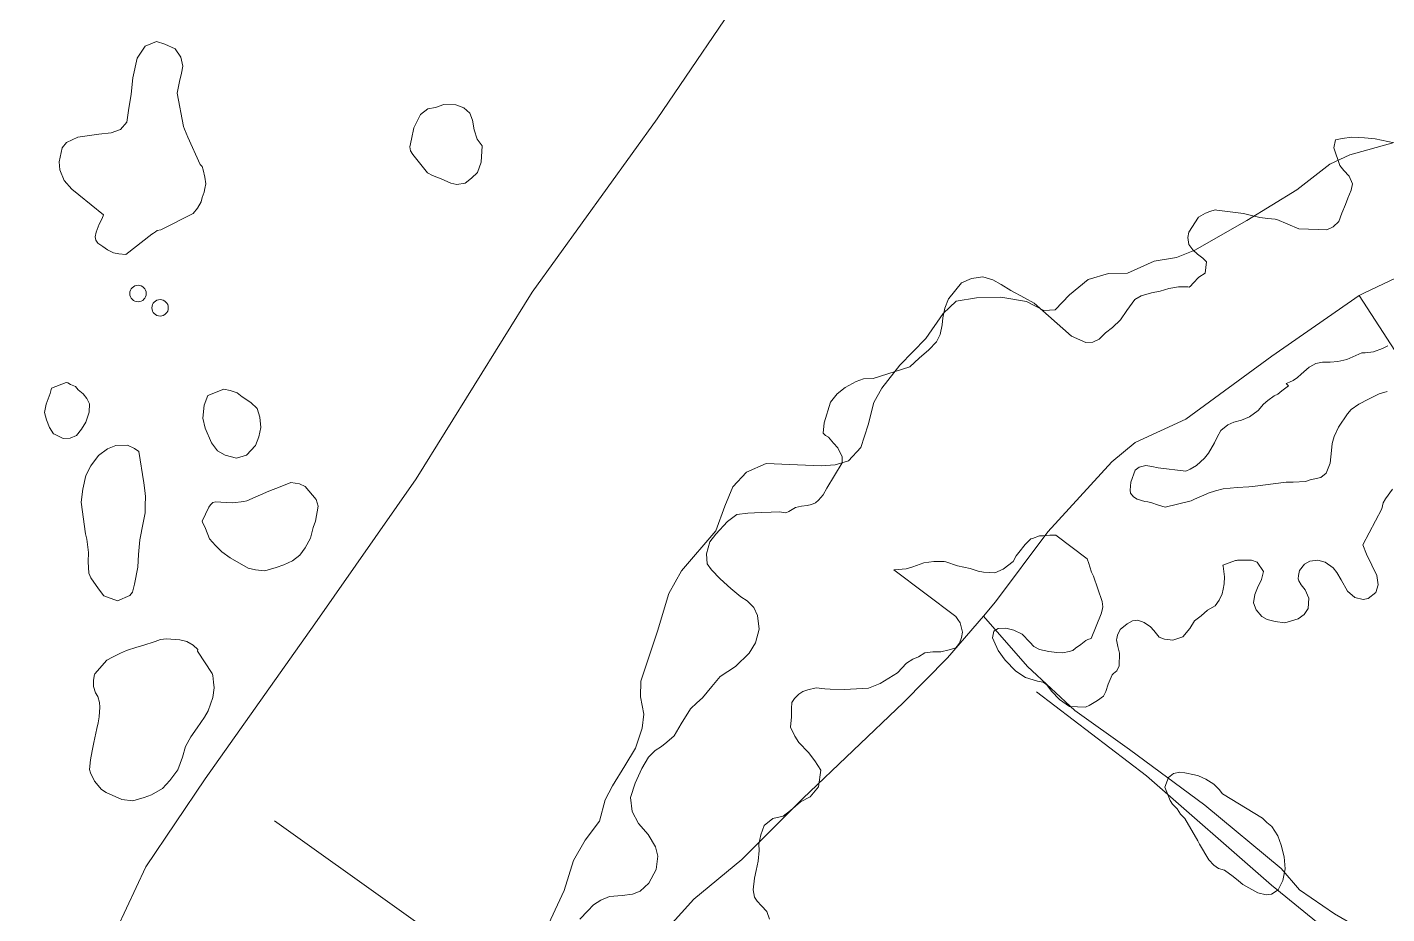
# Model space of a CAD drawing. Header units: metres. Extents: x 4652992 to 4879070, y 2074171 to 2309877.
# Drawn here: x 4653434.4 to 4653561.5, y 2306773.5 to 2306856.4 of the extents above; entities that cross this region are included whole.
import ezdxf

# ---------------------------------------------------------------- set-up
doc = ezdxf.new("R2010")
doc.units = ezdxf.units.M
doc.header["$MEASUREMENT"] = 0
doc.linetypes.add('DGN Style 3', pattern=[92.779933, 66.271381, -26.508552])
doc.layers.get('0').update_dxf_attribs({"color": 4, "lineweight": 0})
for name, color, linetype, lineweight in [('Level 1', 2, 'Continuous', 0), ('Level 20', 30, 'DGN Style 3', 0), ('Level 3', 46, 'Continuous', 0), ('Level 37', 3, 'Continuous', 0), ('Level 40', 1, 'Continuous', 0), ('Level 61', 4, 'Continuous', 0)]:
    doc.layers.add(name, color=color, linetype=linetype, lineweight=lineweight)

# ---------------------------------------------------------------- blocks, each defined once
blk = doc.blocks.new('POSTE')
at = {"color": 0, "linetype": 'ByBlock', "lineweight": -2}
blk.add_circle((0, 0), 0.77, dxfattribs=at)

msp = doc.modelspace()

# ---------------------------------------------------------------- linework, layer by layer
at = {"layer": 'Level 1'}
msp.add_polyline3d([(4653491.824892, 2306769.465884, 1422.24), (4653496.711123, 2306774.867678, 1422), (4653501.184878, 2306778.570925, 1421.06), (4653506.887514, 2306784.292727, 1421), (4653516.297121, 2306793.259524, 1420.2), (4653520.415285, 2306797.426089, 1420), (4653523.769402, 2306801.34886, 1419.731288), (4653524.908877, 2306802.681521, 1419.64), (4653529.777102, 2306809.226687, 1419), (4653535.765688, 2306815.760073, 1418.18), (4653537.963076, 2306817.57831, 1418.08), (4653542.684328, 2306819.748476, 1418), (4653550.725893, 2306825.643923, 1417), (4653558.874697, 2306831.314699, 1416), (4653559.387101, 2306831.560708, 1415.988125), (4653562.326479, 2306832.971926, 1415.92)], dxfattribs=at)
at = {"layer": 'Level 20', "linetype": 'Continuous'}
for points in [[(4653502.228788, 2306861.005272, 1425.827243), (4653493.281059, 2306847.826135, 1424.827243), (4653481.592355, 2306831.63508, 1424.827243), (4653470.752434, 2306814.191078, 1425.027243), (4653461.301094, 2306800.61418, 1426.027243), (4653451.057941, 2306786.136144, 1427.227242), (4653445.497921, 2306777.906778, 1428.827243), (4653442.797635, 2306772.116892, 1429.227242), (4653440.260964, 2306762.083495, 1430.427242), (4653439.579191, 2306755.782291, 1431.427242), (4653438.905601, 2306752.242126, 1432.206354), (4653437.723459, 2306750.240388, 1432.206354), (4653436.954199, 2306748.243201, 1432.806355), (4653436.509556, 2306743.909705, 1432.806355), (4653434.441855, 2306739.255027, 1433.806355), (4653432.665788, 2306736.859303, 1433.806355)], [(4653482.718037, 2306771.677317, 1423.588837), (4653484.58467, 2306775.67596, 1423.388837), (4653485.47152, 2306778.50064, 1423.488836), (4653486.540252, 2306780.39055, 1423.388837), (4653487.90342, 2306782.167348, 1423.188837), (4653488.418263, 2306784.175032, 1422.988836), (4653489.105126, 2306785.463043, 1422.688837), (4653490.276975, 2306787.333614, 1422.488836), (4653491.24379, 2306788.980582, 1422.388837), (4653491.88435, 2306790.855926, 1422.588837), (4653492.044426, 2306792.186866, 1422.788836), (4653491.735519, 2306793.781042, 1422.788836), (4653491.769585, 2306795.249883, 1422.788836), (4653493.300533, 2306799.940653, 1422.588837), (4653494.38138, 2306803.456072, 1422.488836), (4653495.546337, 2306805.578018, 1422.488836), (4653498.776717, 2306809.322655, 1422.288836), (4653499.618285, 2306811.634305, 1421.988836), (4653500.351085, 2306813.430774, 1421.888837), (4653501.626926, 2306814.795485, 1421.788836), (4653503.479548, 2306815.622937, 1421.588837), (4653508.59573, 2306815.405808, 1421.088837), (4653509.929241, 2306815.495877, 1420.988836), (4653511.16245, 2306815.87028, 1420.888837), (4653512.306171, 2306817.104967, 1420.788836), (4653512.998239, 2306819.224627, 1420.688837), (4653513.529276, 2306821.325951, 1420.588837), (4653514.264942, 2306822.639255, 1420.588837), (4653515.961855, 2306824.804379, 1420.488836), (4653518.393489, 2306827.308187, 1420.688837), (4653520.011562, 2306829.634806, 1420.688837), (4653521.236473, 2306830.78634, 1420.688837), (4653523.13205, 2306831.11111, 1420.688837), (4653525.401417, 2306831.16475, 1420.488836), (4653527.790846, 2306830.773188, 1420.288836), (4653529.401152, 2306829.911164, 1420.188837), (4653530.476256, 2306829.970339, 1419.888837), (4653531.806791, 2306831.370251, 1419.788836), (4653533.559434, 2306832.825476, 1419.788836), (4653535.458094, 2306833.37837, 1419.588837), (4653537.24812, 2306833.420483, 1419.488836), (4653539.726718, 2306834.528646, 1419.288836), (4653541.826584, 2306834.85919, 1419.288836), (4653543.53495, 2306835.54678, 1419.188837), (4653548.398056, 2306838.315729, 1418.688837), (4653553.04807, 2306841.199282, 1418.488836), (4653556.126609, 2306843.613061, 1418.488836), (4653558.008926, 2306844.456586, 1418.488836), (4653562.153835, 2306845.614351, 1418.288836)]]:
    msp.add_polyline3d(points, dxfattribs=at)
at = {"layer": 'Level 3'}
for points in [[(4653598.192507, 2306787.97748, 1428.8), (4653586.887881, 2306797.055483, 1426), (4653576.742678, 2306804.543703, 1423), (4653573.019472, 2306807.982302, 1421.7), (4653570.369082, 2306812.453921, 1420), (4653568.338686, 2306815.855105, 1419), (4653565.150881, 2306820.154482, 1418), (4653563.705691, 2306823.88312, 1417), (4653558.874697, 2306831.314699, 1415.9881)], [(4653580.457094, 2306759.970095, 1432.12), (4653576.954104, 2306761.914309, 1432), (4653564.433291, 2306768.962099, 1431), (4653556.5907, 2306773.499697, 1430), (4653553.290102, 2306775.757693, 1429.6), (4653551.577517, 2306777.758486, 1429), (4653544.453676, 2306783.678286, 1426.74), (4653537.414492, 2306788.866884, 1424.58), (4653532.318728, 2306792.515322, 1423), (4653527.903322, 2306796.629885, 1421), (4653523.769402, 2306801.34886, 1419.6896)]]:
    msp.add_polyline3d(points, dxfattribs=at)
at = {"layer": 'Level 37'}
for points in [[(4653579.999462, 2306751.498073, 1434.163815), (4653579.340238, 2306752.163029, 1434.084576), (4653572.0339, 2306759.532898, 1433.206354), (4653565.305089, 2306764.273595, 1432.606355), (4653550.698656, 2306776.1831, 1430.806355), (4653539.018655, 2306786.421638, 1427.206354), (4653528.722071, 2306794.256262, 1422.806355)], [(4653457.530366, 2306782.193187, 1427.806355), (4653480.827877, 2306765.569319, 1424.206354), (4653482.794484, 2306764.502502, 1423.806355), (4653479.222795, 2306753.373451, 1424.606355), (4653475.989292, 2306747.135178, 1425.406354), (4653472.268427, 2306743.868777, 1426.806355), (4653467.901684, 2306741.664997, 1427.606355), (4653465.992632, 2306741.910272, 1427.606355), (4653450.603774, 2306747.864556, 1432.006355), (4653435.513445, 2306754.138212, 1433.606355)]]:
    msp.add_polyline3d(points, dxfattribs=at)
at = {"layer": 'Level 40', "color": 3, "flags": 128}
for points, elevation in [([(4653475.326498, 2306841.82136), (4653474.559532, 2306841.691982), (4653473.992109, 2306841.814537), (4653473.113286, 2306842.225679), (4653472.290804, 2306842.550907), (4653471.823022, 2306842.799527), (4653470.465756, 2306844.494723), (4653470.239768, 2306844.838709), (4653470.170227, 2306845.222643), (4653470.315062, 2306845.929052), (4653470.532282, 2306846.988501), (4653471.162139, 2306848.253337), (4653471.85993, 2306848.765757), (4653472.556172, 2306848.909765), (4653473.352105, 2306849.179527), (4653474.458982, 2306849.160671), (4653475.20985, 2306848.85049), (4653475.775553, 2306848.359395), (4653476.014429, 2306847.718073), (4653476.195571, 2306846.794441), (4653476.462033, 2306845.925984), (4653476.927974, 2306845.309164), (4653476.837525, 2306843.780698), (4653476.493679, 2306842.822829), (4653475.938378, 2306842.279173), (4653475.326498, 2306841.82136)], 1431.550518), ([(4653438.416591, 2306817.980234), (4653437.777256, 2306817.937287), (4653436.906962, 2306818.371279), (4653436.877837, 2306818.398164), (4653436.488738, 2306818.989021), (4653436.206867, 2306819.695113), (4653436.022449, 2306820.379821), (4653436.19091, 2306821.165744), (4653436.556883, 2306822.159564), (4653436.674316, 2306822.648806), (4653438.051068, 2306823.181864), (4653438.224256, 2306823.144961), (4653438.466179, 2306823.003566), (4653438.939406, 2306822.812893), (4653439.174051, 2306822.493377), (4653439.639977, 2306822.124603), (4653440.001476, 2306821.688247), (4653440.2355, 2306821.194814), (4653440.191609, 2306820.424904), (4653439.91089, 2306819.476052), (4653439.499484, 2306818.829708), (4653439.010364, 2306818.214617), (4653438.416591, 2306817.980234)], 1432.406354), ([(4653454.913789, 2306816.401491), (4653453.980432, 2306816.109107), (4653452.919092, 2306816.38744), (4653452.187207, 2306816.792615), (4653451.651474, 2306817.542142), (4653451.039044, 2306818.922845), (4653450.814866, 2306819.848714), (4653450.944254, 2306821.06312), (4653451.306643, 2306821.960018), (4653452.776985, 2306822.569747), (4653453.378805, 2306822.441326), (4653454.048162, 2306822.209261), (4653454.510505, 2306821.842919), (4653455.298605, 2306821.317879), (4653455.897341, 2306820.744046), (4653456.151932, 2306819.945279), (4653456.248869, 2306818.969204), (4653456.073804, 2306818.118495), (4653455.753036, 2306817.297602), (4653454.913789, 2306816.401491)], 1435.806355), ([(4653444.007184, 2306803.255347), (4653442.852893, 2306802.768892), (4653441.576398, 2306803.245457), (4653441.066007, 2306803.904849), (4653440.36932, 2306804.922912), (4653440.166458, 2306805.364571), (4653440.099548, 2306806.423214), (4653440.133892, 2306807.299427), (4653439.991347, 2306808.548381), (4653439.87246, 2306809.030758), (4653439.453251, 2306811.99535), (4653439.615709, 2306813.214146), (4653439.882087, 2306814.500145), (4653440.356214, 2306815.384504), (4653441.093746, 2306816.348643), (4653441.907027, 2306816.98204), (4653442.713743, 2306817.299766), (4653443.796647, 2306817.336242), (4653444.449963, 2306817.018537), (4653444.856122, 2306816.728969), (4653445.311396, 2306813.795281), (4653445.420353, 2306813.083739), (4653445.485261, 2306812.537004), (4653445.454139, 2306811.676238), (4653445.451264, 2306810.992754), (4653445.25955, 2306810.064744), (4653444.933321, 2306808.478792), (4653444.826474, 2306807.098104), (4653444.75997, 2306805.905739), (4653444.431951, 2306804.339168), (4653444.255086, 2306803.588302), (4653444.007184, 2306803.255347)], 1435.806355), ([(4653461.406393, 2306812.253818), (4653461.606, 2306811.633078), (4653461.34885, 2306810.228497), (4653461.137127, 2306809.632931), (4653460.883637, 2306808.614689), (4653460.390021, 2306807.737454), (4653459.888622, 2306807.039794), (4653459.191755, 2306806.522319), (4653458.407149, 2306806.140238), (4653457.683368, 2306805.898471), (4653456.632985, 2306805.584499), (4653455.752537, 2306805.681402), (4653455.06597, 2306805.827184), (4653453.385992, 2306806.779222), (4653452.601307, 2306807.353395), (4653452.020118, 2306807.954459), (4653451.464065, 2306808.578979), (4653451.065627, 2306809.543105), (4653450.810641, 2306810.124334), (4653450.770851, 2306810.222997), (4653451.397225, 2306811.520479), (4653451.530742, 2306811.732951), (4653451.761015, 2306811.979568), (4653452.032469, 2306812.012409), (4653452.514444, 2306811.998687), (4653453.636444, 2306811.939035), (4653454.666236, 2306812.06679), (4653454.927349, 2306812.111747), (4653456.994831, 2306813.012446), (4653458.04911, 2306813.424437), (4653459.04345, 2306813.827054), (4653459.847858, 2306813.701534), (4653460.398625, 2306813.44974), (4653461.406393, 2306812.253818)], 1435.806355), ([(4653445.333682, 2306784.369193), (4653444.297241, 2306784.080984), (4653443.250808, 2306784.210294), (4653441.784481, 2306784.838205), (4653441.370985, 2306785.142154), (4653440.719103, 2306785.906642), (4653440.343375, 2306786.703561), (4653440.22406, 2306786.99789), (4653440.322091, 2306787.908238), (4653440.497046, 2306788.754993), (4653440.653356, 2306789.51151), (4653440.924563, 2306790.824107), (4653441.03841, 2306791.375109), (4653441.150992, 2306791.919989), (4653441.211012, 2306792.825164), (4653441.158665, 2306793.264149), (4653441.006433, 2306793.834352), (4653440.792489, 2306794.178109), (4653440.603669, 2306794.770195), (4653440.598962, 2306795.347343), (4653440.712793, 2306795.897972), (4653440.724891, 2306795.956496), (4653441.85199, 2306797.211674), (4653442.393351, 2306797.490173), (4653443.132272, 2306797.889726), (4653443.689917, 2306798.112262), (4653444.658234, 2306798.446148), (4653445.228461, 2306798.594913), (4653446.386351, 2306798.978224), (4653446.870167, 2306799.145053), (4653447.422336, 2306799.207876), (4653448.67544, 2306799.122633), (4653449.322924, 2306798.965797), (4653449.939926, 2306798.629559), (4653450.364891, 2306798.229805), (4653450.329545, 2306798.058162), (4653451.697399, 2306795.979251), (4653451.748126, 2306795.789474), (4653451.832109, 2306795.153564), (4653451.876948, 2306794.641984), (4653451.772163, 2306793.724448), (4653451.335019, 2306792.472514), (4653450.98389, 2306791.886882), (4653450.292765, 2306790.899108), (4653449.706426, 2306790.047184), (4653449.214651, 2306789.153095), (4653448.920864, 2306788.162532), (4653448.496035, 2306786.972106), (4653447.748789, 2306785.962381), (4653447.05447, 2306785.210415), (4653446.032798, 2306784.616378), (4653445.333682, 2306784.369193)], 1435.806355)]:
    msp.add_lwpolyline(points, dxfattribs=dict(at, elevation=elevation))
at = {"layer": 'Level 40', "color": 3}
for points in [[(4653446.054429, 2306837.0505, 1429.350518), (4653443.63877, 2306835.136755, 1428.150518), (4653442.977676, 2306835.204058, 1428.150518), (4653442.47492, 2306835.311894, 1428.150518), (4653441.929849, 2306835.577821, 1428.150518), (4653441.471356, 2306835.899699, 1428.150518), (4653441.012829, 2306836.221601, 1428.150518), (4653440.841671, 2306836.481856, 1428.150518), (4653440.757156, 2306836.798027, 1428.150518), (4653440.845928, 2306837.226005, 1428.150518), (4653441.152334, 2306837.979694, 1428.150518), (4653441.414323, 2306838.519335, 1428.150518), (4653441.560092, 2306838.860434, 1428.150518), (4653439.247028, 2306840.738256, 1425.950517), (4653438.600479, 2306841.250858, 1425.950517), (4653437.869116, 2306842.080617, 1425.950517), (4653437.47068, 2306843.062935, 1425.950517), (4653437.403007, 2306843.824607, 1425.950517), (4653437.670478, 2306845.11161, 1425.950517), (4653438.077641, 2306845.621391, 1425.950517), (4653439.162972, 2306846.134228, 1425.950517), (4653440.014852, 2306846.249225, 1425.950517), (4653441.09744, 2306846.389052, 1425.950517), (4653442.251725, 2306846.51331, 1425.950517), (4653443.147358, 2306846.8425, 1425.950517), (4653443.742133, 2306847.534925, 1425.950517), (4653443.892255, 2306848.62157, 1425.950517), (4653444.131165, 2306850.136344, 1425.950517), (4653444.298073, 2306851.66631, 1425.950517), (4653444.682783, 2306853.521507, 1425.950517), (4653445.43767, 2306854.625133, 1425.950517), (4653446.505442, 2306855.064442, 1425.950517), (4653447.281417, 2306854.821762, 1425.950517), (4653448.243338, 2306854.389795, 1425.950517), (4653448.757243, 2306853.607933, 1425.950517), (4653448.954177, 2306852.745713, 1425.950517), (4653448.821322, 2306852.103859, 1425.950517), (4653448.658925, 2306851.319275, 1425.950517), (4653448.437438, 2306850.249215, 1425.950517), (4653449.017934, 2306847.114733, 1427.750517), (4653449.117158, 2306846.870191, 1427.750517), (4653449.414836, 2306846.136556, 1427.750517), (4653450.587762, 2306843.575827, 1430.150518), (4653450.772783, 2306843.387662, 1430.150518), (4653450.857012, 2306843.072951, 1430.150518), (4653451.010806, 2306842.372531, 1430.150518), (4653451.107822, 2306841.758458, 1430.150518), (4653451.019812, 2306841.332509, 1430.150518), (4653450.946465, 2306840.977528, 1430.150518), (4653450.772307, 2306840.495901, 1430.150518), (4653450.684274, 2306840.069855, 1430.150518), (4653450.337787, 2306839.47686, 1430.150518), (4653449.934439, 2306838.970175, 1430.150518), (4653446.88854, 2306837.465887, 1429.350518), (4653446.572591, 2306837.385131, 1429.350518), (4653446.39988, 2306837.273594, 1429.350518), (4653446.227159, 2306837.16205, 1429.350518), (4653446.054429, 2306837.0505, 1429.350518)], [(4653486.059537, 2306773.017975, 1429.606355), (4653486.802204, 2306773.78816, 1429.606355), (4653487.334886, 2306774.349687, 1429.606355), (4653488.011944, 2306774.796843, 1429.606355), (4653488.833309, 2306775.129652, 1429.606355), (4653490.023685, 2306775.217118, 1429.606355), (4653490.972686, 2306775.354935, 1429.606355), (4653491.69676, 2306775.623717, 1429.606355), (4653492.518317, 2306776.376084, 1429.606355), (4653493.196358, 2306777.662147, 1429.606355), (4653493.360026, 2306778.88756, 1429.606355), (4653493.121265, 2306779.777271, 1429.606355), (4653492.433363, 2306780.929029, 1429.606355), (4653491.552305, 2306781.953419, 1429.606355), (4653490.944642, 2306783.088423, 1429.606355), (4653490.787333, 2306784.380704, 1429.606355), (4653491.224623, 2306785.715727, 1429.606355), (4653491.838595, 2306787.097104, 1429.606355), (4653492.467576, 2306788.139298, 1429.606355), (4653493.09534, 2306788.76206, 1429.606355), (4653493.674212, 2306789.143364, 1429.606355), (4653494.172766, 2306789.541492, 1429.606355), (4653494.88034, 2306790.147007, 1429.606355), (4653495.524766, 2306791.268579, 1429.606355), (4653496.394199, 2306792.677479, 1429.606355), (4653497.004814, 2306793.218883, 1429.606355), (4653497.518962, 2306793.696746, 1429.606355), (4653498.402965, 2306794.76639, 1429.606355), (4653499.174189, 2306795.691982, 1429.606355), (4653500.618022, 2306796.642342, 1429.606355), (4653501.8696, 2306797.883853, 1429.606355), (4653502.479806, 2306798.842303, 1429.606355), (4653502.818339, 2306800.108995, 1429.606355), (4653502.660714, 2306801.397012, 1429.606355), (4653502.310014, 2306802.140487, 1429.606355), (4653501.686991, 2306802.774521, 1429.606355), (4653501.095426, 2306803.151018, 1429.606355), (4653500.168382, 2306803.933333, 1429.606355), (4653499.177359, 2306804.812956, 1429.606355), (4653498.346306, 2306805.65867, 1429.606355), (4653497.963135, 2306806.24195, 1429.606355), (4653497.901098, 2306807.1751, 1429.606355), (4653498.20782, 2306808.280527, 1429.606355), (4653498.769854, 2306808.996943, 1429.606355), (4653499.845023, 2306810.188906, 1429.606355), (4653500.726628, 2306810.836672, 1429.606355), (4653501.750925, 2306810.952503, 1429.606355), (4653503.014767, 2306811.017161, 1429.606355), (4653503.942403, 2306811.069902, 1429.606355), (4653504.693883, 2306811.076649, 1429.606355), (4653505.311577, 2306810.993796, 1429.606355), (4653505.571084, 2306811.13556, 1429.606355), (4653506.216901, 2306811.48265, 1429.606355), (4653506.75462, 2306811.614953, 1429.606355), (4653507.292004, 2306811.681333, 1429.606355), (4653507.71413, 2306811.771708, 1429.606355), (4653508.085381, 2306811.945584, 1429.606355), (4653508.350161, 2306812.181813, 1429.606355), (4653508.795645, 2306812.696299, 1429.606355), (4653509.151548, 2306813.302813, 1429.606355), (4653510.571207, 2306815.672806, 1428.406354), (4653510.566277, 2306816.24692, 1428.406354), (4653510.156661, 2306817.077581, 1428.406354), (4653509.755668, 2306817.513835, 1428.406354), (4653509.292762, 2306818.058997, 1428.406354), (4653508.99782, 2306818.236392, 1428.406354), (4653508.783886, 2306818.444735, 1428.406354), (4653508.898477, 2306819.414605, 1428.406354), (4653509.487989, 2306821.350255, 1428.406354), (4653510.100695, 2306822.123709, 1428.406354), (4653510.842003, 2306822.725972, 1428.406354), (4653511.867007, 2306823.280443, 1428.406354), (4653512.560265, 2306823.518822, 1428.406354), (4653513.457115, 2306823.547254, 1428.406354), (4653516.880761, 2306824.652351, 1425.806355), (4653517.753482, 2306825.44632, 1425.806355), (4653518.670785, 2306826.226293, 1425.806355), (4653519.375646, 2306826.985198, 1425.806355), (4653519.73549, 2306827.665528, 1425.806355), (4653519.904032, 2306828.569818, 1425.806355), (4653519.969492, 2306829.244286, 1425.806355), (4653520.151632, 2306830.123144, 1425.806355), (4653520.517715, 2306831.004961, 1425.806355), (4653520.533883, 2306831.051856, 1425.806355), (4653521.711931, 2306832.496401, 1425.806355), (4653522.652838, 2306832.923501, 1425.806355), (4653523.718524, 2306833.059003, 1425.806355), (4653524.648503, 2306832.792014, 1425.806355), (4653525.41674, 2306832.333152, 1425.806355), (4653526.321817, 2306831.790007, 1425.806355), (4653527.621537, 2306831.092009, 1425.806355), (4653528.516716, 2306830.599416, 1425.806355), (4653531.989974, 2306827.516086, 1428.206354), (4653533.353604, 2306826.929365, 1428.206354), (4653533.982143, 2306826.942487, 1428.206354), (4653534.569464, 2306827.240368, 1428.206354), (4653535.184626, 2306827.823114, 1428.206354), (4653535.838168, 2306828.320868, 1428.206354), (4653536.585682, 2306829.055681, 1428.206354), (4653537.178466, 2306829.91232, 1428.206354), (4653537.913093, 2306830.940174, 1428.206354), (4653538.519464, 2306831.299827, 1428.206354), (4653539.4604, 2306831.55448, 1428.206354), (4653540.276156, 2306831.738992, 1428.206354), (4653541.106255, 2306831.967948, 1428.206354), (4653542.004162, 2306832.125214, 1428.206354), (4653542.876217, 2306832.144367, 1428.206354), (4653542.994561, 2306832.101007, 1428.406354), (4653543.112444, 2306832.182731, 1428.606355), (4653543.364207, 2306832.458179, 1428.606355), (4653543.909455, 2306833.020285, 1428.606355), (4653544.482513, 2306833.420157, 1428.606355), (4653544.606303, 2306834.461939, 1426.606355), (4653544.285591, 2306834.800004, 1426.606355), (4653543.775504, 2306835.186027, 1426.606355), (4653543.3246, 2306835.573348, 1426.606355), (4653542.969366, 2306836.097886, 1426.606355), (4653542.85915, 2306836.734982, 1426.606355), (4653542.958252, 2306837.234026, 1426.606355), (4653543.860315, 2306838.640878, 1426.606355), (4653544.527131, 2306839.011037, 1426.606355), (4653544.910793, 2306839.185645, 1426.606355), (4653545.432247, 2306839.317214, 1426.606355), (4653545.575076, 2306839.286169, 1426.606355), (4653548.070161, 2306838.995197, 1426.606355), (4653548.69022, 2306838.8158, 1426.606355), (4653549.58867, 2306838.620489, 1426.606355), (4653550.360978, 2306838.524875, 1426.606355), (4653551.041139, 2306838.442537, 1426.606355), (4653551.171587, 2306838.414177, 1426.606355), (4653553.255161, 2306837.556723, 1426.606355), (4653554.144771, 2306837.512095, 1426.606355), (4653555.11426, 2306837.500656, 1426.606355), (4653555.871962, 2306837.457941, 1426.606355), (4653556.460308, 2306837.734018, 1426.606355), (4653556.971071, 2306838.228308, 1426.606355), (4653557.272565, 2306839.010573, 1426.606355), (4653557.601089, 2306839.838603, 1426.606355), (4653557.809769, 2306840.421741, 1426.606355), (4653558.137023, 2306841.166976, 1426.606355), (4653558.272654, 2306841.762525, 1426.606355), (4653557.940436, 2306842.477834, 1426.606355), (4653557.446829, 2306843.012703, 1426.606355), (4653557.084014, 2306843.460554, 1426.606355), (4653556.525318, 2306845.137401, 1426.606355), (4653556.673769, 2306845.888873, 1426.606355), (4653557.280956, 2306846.004422, 1426.606355), (4653558.209066, 2306846.124857, 1426.606355), (4653559.375306, 2306846.055272, 1426.606355), (4653560.384865, 2306845.972227, 1426.606355), (4653562.153399, 2306845.58587, 1426.606355)], [(4653561.571785, 2306826.599808, 1426.806355), (4653561.055431, 2306826.359259, 1426.806355), (4653560.222292, 2306826.063495, 1426.806355), (4653559.442387, 2306825.94297, 1426.806355), (4653559.14333, 2306825.960098, 1426.806355), (4653557.721042, 2306825.343428, 1426.806355), (4653556.896675, 2306825.135996, 1426.806355), (4653556.169708, 2306825.079147, 1426.806355), (4653555.446706, 2306825.081677, 1426.806355), (4653554.837546, 2306824.960541, 1426.806355), (4653554.264528, 2306824.640204, 1426.806355), (4653554.20971, 2306824.604056, 1426.806355), (4653553.446102, 2306823.960961, 1426.806355), (4653553.115589, 2306823.665289, 1426.806355), (4653552.7064, 2306823.382525, 1426.806355), (4653552.357286, 2306823.202101, 1426.806355), (4653552.051042, 2306823.095692, 1426.433228), (4653552.268831, 2306822.873482, 1426.006355), (4653551.65577, 2306822.407365, 1426.006355), (4653551.277776, 2306822.086195, 1426.006355), (4653550.941064, 2306821.929138, 1426.006355), (4653550.336964, 2306821.51269, 1426.006355), (4653549.941221, 2306821.171941, 1426.006355), (4653549.428574, 2306820.55309, 1426.006355), (4653548.632602, 2306819.968483, 1426.006355), (4653547.894544, 2306819.669202, 1426.006355), (4653547.176813, 2306819.479324, 1426.006355), (4653546.59402, 2306819.228224, 1426.006355), (4653545.94827, 2306818.693323, 1426.006355), (4653545.613332, 2306818.07065, 1426.006355), (4653545.370299, 2306817.547578, 1426.006355), (4653544.805334, 2306816.576443, 1426.006355), (4653544.443063, 2306816.12363, 1426.006355), (4653543.674129, 2306815.417584, 1426.006355), (4653543.075897, 2306815.091664, 1426.006355), (4653542.696138, 2306814.894324, 1426.006355), (4653540.113722, 2306815.191669, 1424.406354), (4653539.501218, 2306815.322329, 1424.406354), (4653538.946732, 2306815.411562, 1424.406354), (4653538.324798, 2306815.271732, 1424.406354), (4653537.945384, 2306814.992335, 1424.406354), (4653537.556467, 2306813.852316, 1424.406354), (4653537.489536, 2306813.107134, 1424.406354), (4653537.521171, 2306812.852103, 1424.406354), (4653537.797925, 2306812.49833, 1424.406354), (4653538.137607, 2306812.280403, 1424.406354), (4653538.847299, 2306812.071552, 1424.406354), (4653539.125448, 2306812.011976, 1424.406354), (4653539.49838, 2306811.919911, 1424.406354), (4653540.05107, 2306811.731002, 1424.406354), (4653540.76605, 2306811.523652, 1424.404292), (4653543.184437, 2306812.113816, 1422.606355), (4653543.484824, 2306812.271751, 1422.606355), (4653544.574043, 2306812.751611, 1422.606355), (4653544.770993, 2306812.830975, 1422.606355), (4653545.444992, 2306813.046858, 1422.606355), (4653546.160977, 2306813.246929, 1422.606355), (4653547.468665, 2306813.378517, 1422.606355), (4653548.584275, 2306813.438013, 1422.606355), (4653548.905659, 2306813.474193, 1422.606355), (4653552.053539, 2306813.858945, 1423.406354), (4653552.714778, 2306813.864845, 1423.406354), (4653553.861885, 2306813.929881, 1423.406354), (4653554.300247, 2306814.070533, 1423.406354), (4653555.303269, 2306814.308634, 1423.406354), (4653555.783947, 2306814.714752, 1423.406354), (4653556.185431, 2306815.635417, 1423.406354), (4653556.291188, 2306816.833442, 1423.406354), (4653556.352512, 2306817.493804, 1423.406354), (4653556.545186, 2306818.138223, 1423.406354), (4653556.951235, 2306819.006279, 1423.406354), (4653557.800505, 2306820.251041, 1423.406354), (4653558.146905, 2306820.662307, 1423.406354), (4653558.858923, 2306821.147494, 1423.406354), (4653559.76575, 2306821.641006, 1423.406354), (4653560.744112, 2306822.114017, 1423.406354), (4653561.495198, 2306822.32865, 1423.406354)], [(4653562.009316, 2306813.204972, 1424.206354), (4653561.33899, 2306812.301032, 1424.206354), (4653561.135639, 2306811.928715, 1424.206354), (4653560.99656, 2306811.363485, 1424.206354), (4653559.223587, 2306808.001099, 1426.006355), (4653559.554387, 2306807.118439, 1426.006355), (4653560.069141, 2306806.110981, 1426.006355), (4653560.533728, 2306805.147522, 1426.006355), (4653560.66114, 2306804.2551, 1426.006355), (4653560.44461, 2306803.559883, 1426.006355), (4653559.732183, 2306803.001664, 1426.006355), (4653559.262008, 2306802.895656, 1426.006355), (4653558.466307, 2306803.088217, 1426.006355), (4653557.799463, 2306803.689725, 1426.006355), (4653557.189729, 2306804.721154, 1426.006355), (4653556.788231, 2306805.412248, 1426.006355), (4653556.450936, 2306805.84772, 1426.006355), (4653555.69281, 2306806.395313, 1426.006355), (4653555.018243, 2306806.561121, 1426.006355), (4653554.279052, 2306806.475525, 1426.006355), (4653553.777186, 2306806.212065, 1426.006355), (4653553.314092, 2306805.604538, 1426.006355), (4653553.224619, 2306805.150722, 1426.006355), (4653553.17649, 2306804.829246, 1426.006355), (4653553.233465, 2306804.646395, 1426.006355), (4653553.468303, 2306804.265574, 1426.006355), (4653553.832306, 2306803.802572, 1426.006355), (4653554.16934, 2306803.009385, 1426.006355), (4653554.115647, 2306802.049133, 1426.006355), (4653553.74668, 2306801.489418, 1426.006355), (4653553.167033, 2306801.078686, 1426.006355), (4653551.930276, 2306800.715704, 1426.006355), (4653551.037433, 2306800.842996, 1426.006355), (4653550.293098, 2306801.01251, 1426.006355), (4653549.788703, 2306801.316638, 1426.006355), (4653549.262769, 2306801.941617, 1426.006355), (4653549.009198, 2306802.591436, 1426.006355), (4653549.12101, 2306803.368835, 1426.006355), (4653549.367151, 2306804.000629, 1426.006355), (4653549.746038, 2306804.755651, 1426.006355), (4653549.929543, 2306805.511759, 1426.006355), (4653549.348446, 2306806.397681, 1426.006355), (4653548.82503, 2306806.578476, 1426.006355), (4653547.52183, 2306806.560667, 1426.006355), (4653547.419846, 2306806.550411, 1426.006355), (4653547.316954, 2306806.554983, 1426.006355), (4653546.143722, 2306806.09747, 1425.906354), (4653546.173835, 2306806.021084, 1425.806355), (4653546.284797, 2306805.026857, 1425.806355), (4653546.271057, 2306804.372164, 1425.806355), (4653546.169412, 2306803.858139, 1425.806355), (4653546.083156, 2306803.421934, 1425.806355), (4653545.800436, 2306802.821513, 1425.806355), (4653545.410856, 2306802.288041, 1425.806355), (4653544.720425, 2306801.882621, 1425.806355), (4653544.117603, 2306801.362817, 1425.806355), (4653543.501476, 2306800.888378, 1425.806355), (4653543.063512, 2306800.182451, 1425.806355), (4653542.394967, 2306799.417194, 1425.806355), (4653541.476804, 2306799.086936, 1425.806355), (4653540.686992, 2306799.200255, 1425.806355), (4653540.197514, 2306799.37005, 1425.806355), (4653539.697387, 2306799.997848, 1425.806355), (4653539.375031, 2306800.342533, 1425.806355), (4653538.795033, 2306800.757868, 1425.806355), (4653538.210528, 2306800.967891, 1425.806355), (4653537.70213, 2306800.907832, 1425.806355), (4653537.189041, 2306800.60627, 1425.806355), (4653536.535536, 2306800.088793, 1425.806355), (4653536.287056, 2306799.557441, 1425.806355), (4653536.224015, 2306799.23989, 1425.806355), (4653536.21751, 2306799.118571, 1425.806355), (4653536.325122, 2306798.491918, 1425.806355), (4653536.492902, 2306797.872136, 1425.806355), (4653536.461077, 2306796.706881, 1425.806355), (4653536.23068, 2306796.232966, 1425.806355), (4653535.935563, 2306795.964786, 1425.806355), (4653535.798578, 2306795.854298, 1425.806355), (4653535.428393, 2306794.980784, 1425.806355), (4653535.207699, 2306794.285165, 1425.806355), (4653534.992867, 2306793.871552, 1425.806355), (4653534.44154, 2306793.437392, 1425.806355), (4653533.651789, 2306792.992897, 1425.806355), (4653533.367429, 2306792.852041, 1425.806355), (4653533.304729, 2306792.822427, 1425.806355), (4653531.807961, 2306792.876967, 1425.806355), (4653530.870232, 2306793.54478, 1425.806355), (4653530.115841, 2306794.313574, 1425.806355), (4653529.692664, 2306794.906854, 1425.806355), (4653529.353683, 2306795.151431, 1425.806355), (4653528.828688, 2306795.263157, 1425.806355), (4653527.715852, 2306795.588903, 1425.806355), (4653526.809439, 2306796.189281, 1425.806355), (4653525.80941, 2306797.229392, 1425.806355), (4653525.135051, 2306798.118397, 1425.806355), (4653524.753665, 2306799.02459, 1425.806355), (4653524.629485, 2306799.303157, 1425.806355), (4653524.753641, 2306799.925435, 1425.806355), (4653525.136117, 2306800.189885, 1425.806355), (4653525.865625, 2306800.200067, 1425.806355), (4653526.60115, 2306800.016582, 1425.806355), (4653527.398266, 2306799.6662, 1425.806355), (4653528.092226, 2306798.898888, 1425.806355), (4653528.468933, 2306798.515005, 1425.806355), (4653529.01874, 2306798.205034, 1425.806355), (4653529.885341, 2306798.020958, 1425.806355), (4653530.637943, 2306797.951461, 1425.806355), (4653531.188849, 2306797.909682, 1425.806355), (4653531.789017, 2306798.0306, 1425.806355), (4653532.13644, 2306798.122385, 1425.806355), (4653532.388246, 2306798.346723, 1425.806355), (4653532.878561, 2306798.701804, 1425.806355), (4653533.331676, 2306799.050863, 1425.806355), (4653533.512481, 2306799.160734, 1425.806355), (4653533.841468, 2306799.250072, 1425.806355), (4653534.786906, 2306801.553041, 1426.006355), (4653534.853181, 2306801.886614, 1426.006355), (4653534.916241, 2306802.204006, 1426.006355), (4653534.850283, 2306802.69943, 1426.006355), (4653534.063808, 2306805.088507, 1426.806355), (4653533.863262, 2306805.460808, 1426.806355), (4653533.70666, 2306805.947093, 1426.806355), (4653533.611171, 2306806.257878, 1426.806355), (4653533.466394, 2306806.684951, 1426.806355), (4653530.548319, 2306808.917292, 1429.606355), (4653529.967376, 2306808.897963, 1429.606355), (4653529.351957, 2306808.849793, 1429.606355), (4653529.022107, 2306808.837978, 1429.606355), (4653528.346468, 2306808.586155, 1429.606355), (4653528.193377, 2306808.563482, 1429.606355), (4653527.666332, 2306808.035969, 1429.606355), (4653527.073298, 2306807.278837, 1429.606355), (4653526.83981, 2306806.969601, 1429.606355), (4653526.55321, 2306806.447584, 1429.606355), (4653525.601652, 2306805.729272, 1429.606355), (4653524.822828, 2306805.401632, 1429.606355), (4653523.791563, 2306805.44543, 1429.606355), (4653523.272714, 2306805.546294, 1429.606355), (4653522.52283, 2306805.77897, 1429.606355), (4653521.350063, 2306806.037824, 1429.606355), (4653520.266467, 2306806.405083, 1429.606355), (4653520.104086, 2306806.459015, 1429.606355), (4653519.148306, 2306806.443996, 1429.606355), (4653518.195643, 2306806.337854, 1429.606355), (4653517.181569, 2306805.947426, 1429.606355), (4653516.564674, 2306805.764733, 1429.606355), (4653515.449249, 2306805.669574, 1429.606355), (4653515.394715, 2306805.672495, 1429.606355), (4653521.199557, 2306801.301795, 1429.606355), (4653521.390519, 2306801.010931, 1429.606355), (4653521.581478, 2306800.72007, 1429.606355), (4653521.819808, 2306799.835155, 1429.606355), (4653521.723883, 2306799.354934, 1429.606355), (4653521.53231, 2306798.811537, 1429.606355), (4653521.197392, 2306798.381955, 1429.606355), (4653520.575745, 2306798.180079, 1429.606355), (4653519.794614, 2306798.011988, 1429.606355), (4653519.045342, 2306798.004028, 1429.606355), (4653518.279911, 2306797.915976, 1429.606355), (4653517.705437, 2306797.536867, 1429.606355), (4653517.162916, 2306797.317907, 1429.606355), (4653516.588236, 2306796.938675, 1429.606355), (4653515.741605, 2306796.032239, 1429.606355), (4653514.128324, 2306795.037109, 1429.606355), (4653513.041969, 2306794.598489, 1429.606355), (4653510.773395, 2306794.493417, 1429.606355), (4653509.446928, 2306794.523228, 1429.606355), (4653508.951405, 2306794.544438, 1429.606355), (4653508.136144, 2306794.633281, 1429.606355), (4653507.352302, 2306794.464513, 1429.606355), (4653506.904219, 2306794.308322, 1429.606355), (4653506.519905, 2306794.05495, 1429.606355), (4653506.103276, 2306793.641022, 1429.606355), (4653505.862667, 2306793.273497, 1429.606355), (4653505.829687, 2306792.694682, 1429.606355), (4653505.84441, 2306791.938357, 1429.606355), (4653505.730734, 2306790.95796, 1429.606355), (4653506.145381, 2306790.117079, 1429.606355), (4653506.528451, 2306789.533994, 1429.606355), (4653507.422913, 2306788.59194, 1429.606355), (4653508.013578, 2306787.797715, 1429.606355), (4653508.588097, 2306786.923211, 1429.606355), (4653508.361787, 2306785.380124, 1429.606355), (4653507.592347, 2306784.453425, 1429.606355), (4653506.663353, 2306783.978794, 1429.606355), (4653505.749528, 2306783.165645, 1429.606355), (4653505.060107, 2306782.640218, 1429.606355), (4653504.098781, 2306782.423199, 1429.606355), (4653503.29658, 2306781.75351, 1429.606355), (4653502.958524, 2306780.902308, 1429.606355), (4653502.780597, 2306780.017335, 1429.606355), (4653502.827553, 2306779.420498, 1429.606355), (4653502.713522, 2306778.438046, 1429.606355), (4653502.535544, 2306777.552723, 1429.606355), (4653502.389905, 2306776.828268, 1429.606355), (4653502.259632, 2306775.764899, 1429.606355), (4653502.370529, 2306775.070447, 1429.606355), (4653502.626295, 2306774.681296, 1429.606355), (4653503.042296, 2306774.258631, 1429.606355), (4653503.522213, 2306773.738707, 1429.606355), (4653503.793367, 2306773.010721, 1429.606355)], [(4653550.6861, 2306775.358177, 1432.606355), (4653550.199114, 2306775.288987, 1432.606355), (4653549.40782, 2306775.483927, 1432.606355), (4653548.021013, 2306776.238967, 1432.606355), (4653547.615663, 2306776.604196, 1432.606355), (4653547.115368, 2306777.004188, 1432.606355), (4653546.309413, 2306777.583922, 1432.606355), (4653545.722327, 2306777.737142, 1432.606355), (4653545.297902, 2306778.041355, 1432.606355), (4653544.820392, 2306778.553995, 1432.606355), (4653543.969335, 2306780.003714, 1432.606355), (4653543.793866, 2306780.322936, 1432.606355), (4653542.594271, 2306782.411918, 1431.606355), (4653542.187776, 2306782.825622, 1431.606355), (4653541.860158, 2306783.323621, 1431.606355), (4653541.44082, 2306783.758391, 1431.606355), (4653541.217524, 2306784.098596, 1431.606355), (4653540.732074, 2306785.351381, 1431.606355), (4653541.075686, 2306786.264553, 1431.606355), (4653541.528834, 2306786.634079, 1431.606355), (4653542.113748, 2306786.744385, 1431.606355), (4653542.57845, 2306786.685982, 1431.606355), (4653543.48305, 2306786.494664, 1431.606355), (4653543.856921, 2306786.414134, 1431.606355), (4653544.559132, 2306786.100644, 1431.606355), (4653545.307103, 2306785.634382, 1431.606355), (4653545.787319, 2306785.132745, 1431.606355), (4653546.118983, 2306784.722096, 1431.606355), (4653549.84732, 2306782.458339, 1432.606355), (4653550.264752, 2306782.054186, 1432.606355), (4653550.712131, 2306781.658515, 1432.606355), (4653551.274529, 2306780.801821, 1432.606355), (4653551.579162, 2306779.915967, 1432.606355), (4653551.87526, 2306778.825243, 1432.606355), (4653551.963695, 2306777.705252, 1432.606355), (4653551.75054, 2306776.621809, 1432.606355), (4653551.322727, 2306775.762953, 1432.606355), (4653550.6861, 2306775.358177, 1432.606355)]]:
    msp.add_polyline3d(points, dxfattribs=at)

# ---------------------------------------------------------------- block references
at = {"layer": 'Level 61', "zscale": 0.1}
for p in [(4653444.776041, 2306831.504993, 1428.827243), (4653446.834167, 2306830.166001, 1428.827243)]:
    msp.add_blockref('POSTE', p, dxfattribs=at)

doc.saveas('drawing.dxf')
